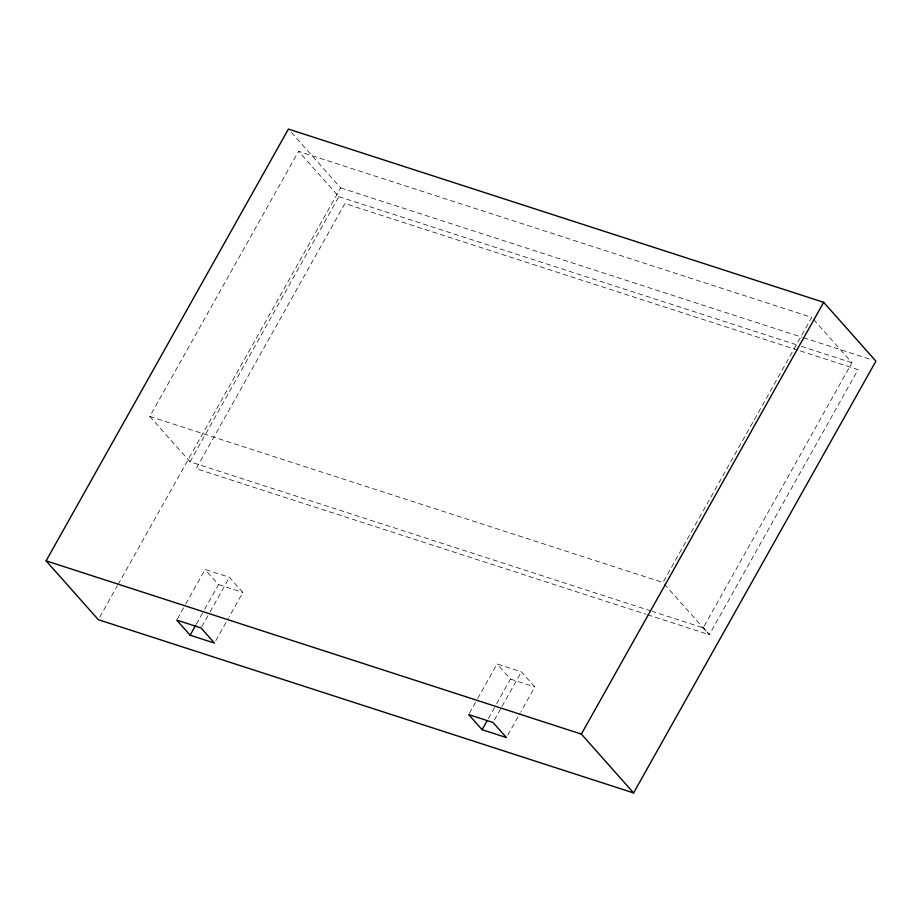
<?xml version="1.0" encoding="UTF-8"?>
<svg xmlns="http://www.w3.org/2000/svg" width="922" height="922" viewBox="0 0 922 922"><rect width="100%" height="100%" fill="white"/><g stroke="black" fill="none" stroke-linecap="round" stroke-linejoin="round"><path stroke-width="0.69" stroke-dasharray="4.61 3.46" d="M651.013 610.963L190.059 461.784L149.802 416.433L298.578 151.323L811.729 317.399L662.953 582.508L709.306 634.728L858.082 369.618L799.236 350.579M99.737 617.175L117.348 585.804M118.051 584.548L340.633 187.904L290.303 131.212M190.059 461.784L338.835 196.663L298.578 151.323M177.404 618.846L185.022 605.27M185.714 604.037L205.11 569.473L229.44 577.345L242.855 592.466L229.002 617.152M196.363 624.09L203.981 610.514M204.672 609.281L218.526 584.583L205.11 569.473M201.734 626.73L209.352 613.142M210.043 611.908L229.44 577.345M215.84 640.606L228.31 618.385M469.367 713.34L476.985 699.763M477.677 698.53L497.073 663.967L521.403 671.838L534.818 686.959L520.965 711.646M488.326 718.584L495.944 705.007M496.635 703.774L510.488 679.076L497.073 663.967M494.388 719.978L501.314 707.635M502.006 706.402L521.403 671.838M507.803 735.099L520.273 712.879M702.979 627.79L709.444 634.486L703.117 627.548M813.596 319.508L851.974 362.749L703.209 627.859L652.373 611.413M340.633 187.904L801.979 337.222M803.35 337.659L871.797 359.822M338.835 196.663L795.87 344.586M801.345 346.361L851.974 362.749M797.864 350.13L344.932 203.543L196.155 468.653L646.161 614.294M149.802 416.433L662.953 582.508M647.532 614.732L709.306 634.728M218.526 584.583L242.855 592.466M510.488 679.076L534.818 686.959"/><path stroke-width="1.38" d="M46.1 560.853L288.402 129.068L823.669 302.312L875.9 361.147L633.598 792.932L98.331 619.688L46.1 560.853L581.367 734.096L633.598 792.932M190.128 635.2L176.713 620.08L201.042 627.963L214.457 643.072L190.128 635.2L195.671 625.323M482.091 729.694L468.676 714.573L493.005 722.456L506.42 737.565L482.091 729.694L486.943 721.05M581.367 734.096L823.669 302.312"/></g></svg>
